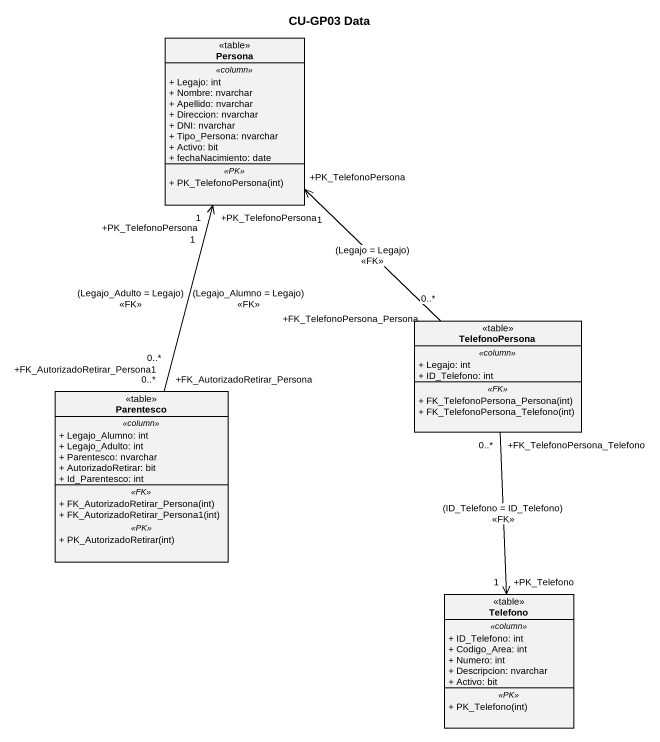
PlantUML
@startuml
title CU-GP03 Data
hide circle
hide empty members
skinparam classAttributeIconSize 0
class Persona <<table>> {
  .. <<column>> ..
  + Legajo: int
  + Nombre: nvarchar
  + Apellido: nvarchar
  + Direccion: nvarchar
  + DNI: nvarchar
  + Tipo_Persona: nvarchar
  + Activo: bit
  + fechaNacimiento: date
  .. <<PK>> ..
  + PK_TelefonoPersona(int)
}
class TelefonoPersona <<table>> {
  .. <<column>> ..
  + Legajo: int
  + ID_Telefono: int
  .. <<FK>> ..
  + FK_TelefonoPersona_Persona(int)
  + FK_TelefonoPersona_Telefono(int)
}
class Parentesco <<table>> {
  .. <<column>> ..
  + Legajo_Alumno: int
  + Legajo_Adulto: int
  + Parentesco: nvarchar
  + AutorizadoRetirar: bit
  + Id_Parentesco: int
  .. <<FK>> ..
  + FK_AutorizadoRetirar_Persona(int)
  + FK_AutorizadoRetirar_Persona1(int)
  .. <<PK>> ..
  + PK_AutorizadoRetirar(int)
}
class Telefono <<table>> {
  .. <<column>> ..
  + ID_Telefono: int
  + Codigo_Area: int
  + Numero: int
  + Descripcion: nvarchar
  + Activo: bit
  .. <<PK>> ..
  + PK_Telefono(int)
}
TelefonoPersona "+FK_TelefonoPersona_Persona\n0..*" -up-> "+PK_TelefonoPersona\n1" Persona : (Legajo = Legajo)\n<<FK>>
TelefonoPersona "+FK_TelefonoPersona_Telefono\n0..*" --> "+PK_Telefono\n1" Telefono : (ID_Telefono = ID_Telefono)\n<<FK>>
Parentesco "+FK_AutorizadoRetirar_Persona\n0..*" -up-> "+PK_TelefonoPersona\n1" Persona : (Legajo_Alumno = Legajo)\n<<FK>>
Parentesco "+FK_AutorizadoRetirar_Persona1\n0..*" -up-> "+PK_TelefonoPersona\n1" Persona : (Legajo_Adulto = Legajo)\n<<FK>>
@enduml
